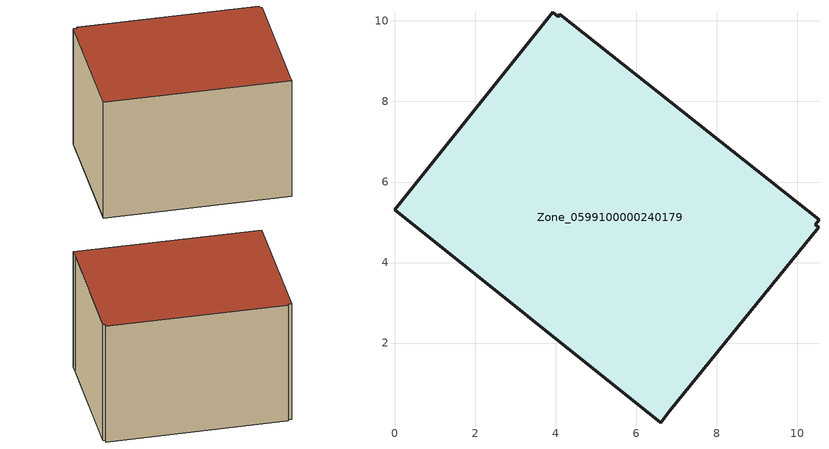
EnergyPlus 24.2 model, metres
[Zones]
Zone_0599100000240179
 floor ground (C_G): 3.93,10.21 4.06,10.11 4.11,10.17 10.54,5.06 10.45,4.94 10.54,4.87 6.84,0.32 6.61,0.02 0,5.31 z0.42
 wall outside (C_F): 6.84,0.32 10.54,4.87 10.45,4.94 10.54,5.06 4.11,10.17 4.06,10.11 3.93,10.21 0,5.31 6.61,0.02 6.84,0.32 z0.42:6.4
 roof outside (C_R): 4.06,10.11 3.93,10.21 0,5.31 6.61,0.02 6.84,0.32 10.54,4.87 10.45,4.94 10.54,5.06 4.11,10.17 z6.4
[BUILDING]
Pand.0599100000240179: North Axis=0; Terrain=City; Loads Convergence Tolerance Value=0.04; Temperature Convergence Tolerance Value=0.4; Solar Distribution=FullExterior; Maximum Number of Warmup Days=25; Minimum Number of Warmup Days=1
[Site:Location]
Rotterdam.The.Hague.AP_ZH_NLD Design_Conditions: Latitude=51.96; Longitude=4.45; Time Zone=1; Elevation=-4.5
[SITE:GROUNDTEMPERATURE:BUILDINGSURFACE]
18, 18, 18, 18, 18, 18, 18, 18, 18, 18, 18, 18
[MATERIAL] Thermal Absorptance=0.9; Solar Absorptance=0.7; Visible Absorptance=0.7
Name | Roughness | Thickness | Conductivity | Density | Specific Heat
G.TC.1946-1964 | MediumSmooth | 0.15 | 1 | 540 | 1210
F.TC.1946-1964 | Rough | 0.3 | 0.857143 | 1920 | 840
R.TC.1946-1964 | MediumRough | 0.2 | 0.235294 | 1500 | 1000
[CONSTRUCTION]
C_G: G.TC.1946-1964
C_F: F.TC.1946-1964
C_R: R.TC.1946-1964
[ZONE]
Zone_0599100000240179: Type=1; Multiplier=1; Ceiling Height=Autocalculate; Volume=Autocalculate; Floor Area=autocalculate; Part of Total Floor Area=Yes
[ZONEINFILTRATION:DESIGNFLOWRATE]
Infil_Zone_0599100000240179: Zone or ZoneList or Space or SpaceList=Zone_0599100000240179; Schedule=AlwaysOn; Design Flow Rate Calculation Method=Flow/Area; Flow Rate per Floor Area=0.003; Constant Term Coefficient=1; Temperature Term Coefficient=0; Velocity Term Coefficient=0; Velocity Squared Term Coefficient=0
[HVACTEMPLATE:ZONE:IDEALLOADSAIRSYSTEM]
Zone_0599100000240179: Maximum Heating Supply Air Temperature=50; Minimum Cooling Supply Air Temperature=13; Maximum Heating Supply Air Humidity Ratio=0.0156; Minimum Cooling Supply Air Humidity Ratio=0.0077; Heating Limit=NoLimit; Cooling Limit=NoLimit; Dehumidification Control Type=ConstantSensibleHeatRatio; Cooling Sensible Heat Ratio=0.7; Dehumidification Setpoint=60; Humidification Control Type=None; Humidification Setpoint=30; Outdoor Air Method=None; Outdoor Air Flow Rate per Person=0.00944; Outdoor Air Flow Rate per Zone Floor Area=0; Outdoor Air Flow Rate per Zone=0; Demand Controlled Ventilation Type=None; Outdoor Air Economizer Type=NoEconomizer; Heat Recovery Type=None; Sensible Heat Recovery Effectiveness=0.7; Latent Heat Recovery Effectiveness=0.65
[ZONECONTROL:THERMOSTAT]
ThermostatControl_Zone_0599100000240179: Zone or ZoneList=Zone_0599100000240179; Control Type Schedule=DualSetpointControlType; Control 1=Thermostat_Zone_0599100000240179; Temperature Difference Between Cutout And Setpoint=0
[THERMOSTATSETPOINT:DUALSETPOINT]
Thermostat_Zone_0599100000240179: Heating Setpoint Temperature Schedule=HeatingSetpoint_Zone_0599100000240179; Cooling Setpoint Temperature Schedule=CoolingSetpoint_Zone_0599100000240179
[SCHEDULE:COMPACT]
HeatingSetpoint_Zone_0599100000240179: Through: 12/31, For: AllDays, Until: 24:00, 21
CoolingSetpoint_Zone_0599100000240179: Through: 12/31, For: AllDays, Until: 24:00, 24
DualSetpointControlType: Through: 12/31, For: AllDays, Until: 24:00, 4
AlwaysOn: Through: 12/31, For: AllDays, Until: 24:00, 1
